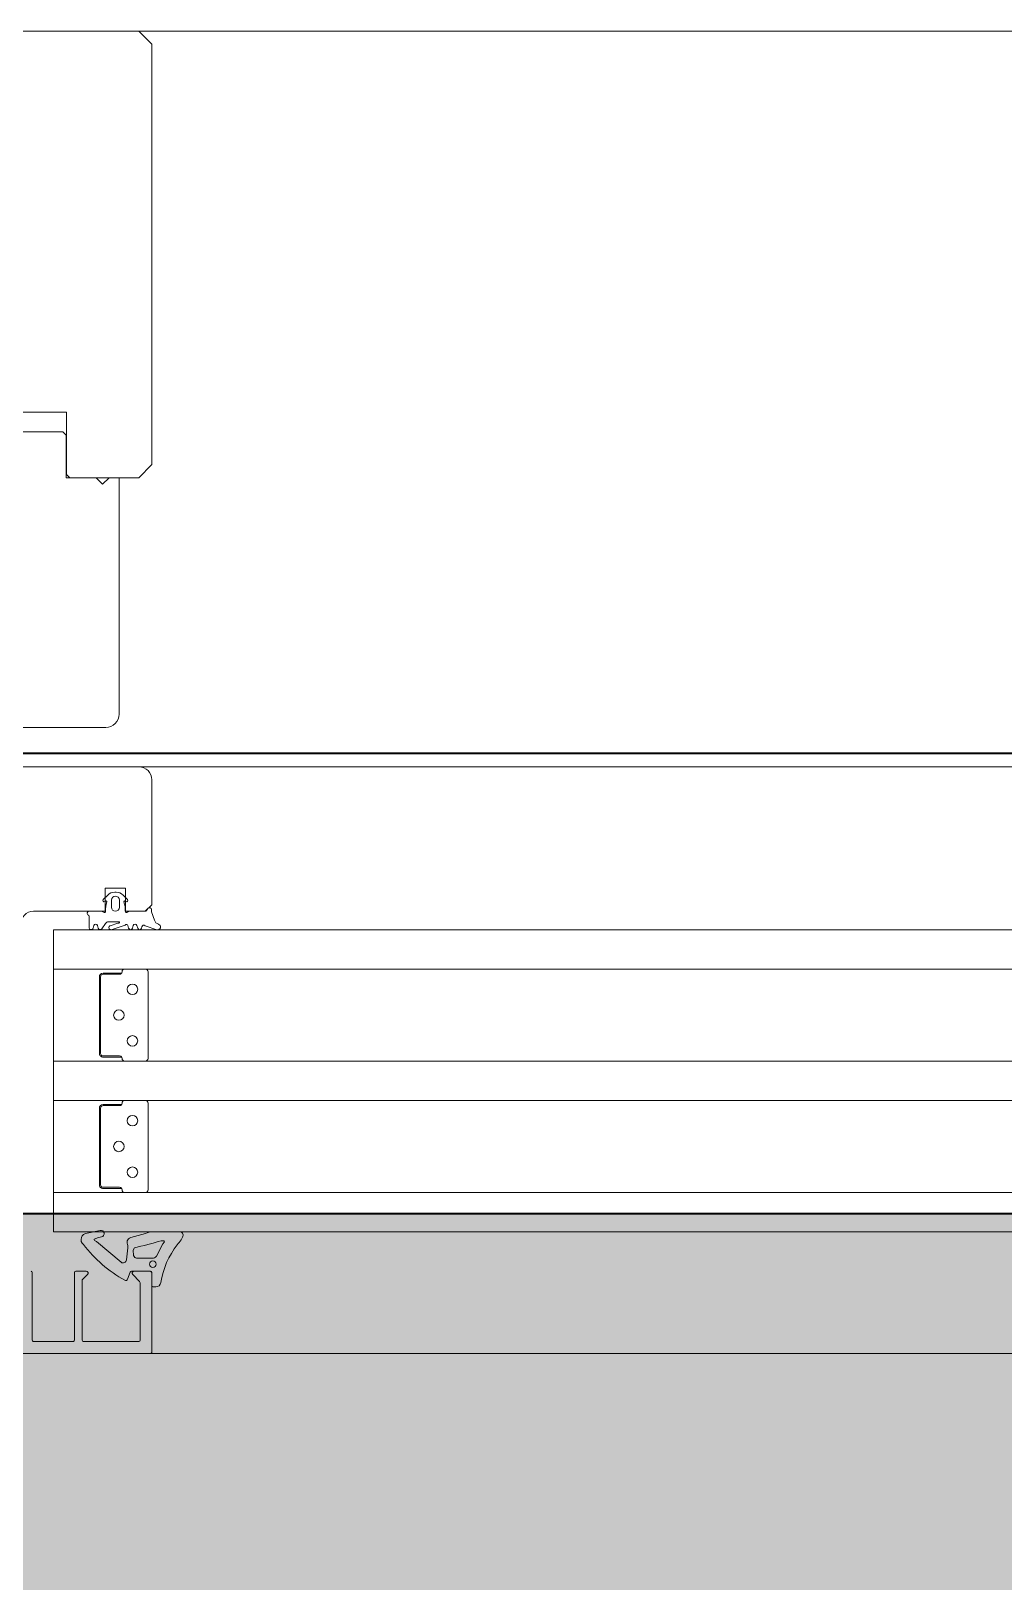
# Model space of a CAD drawing. Header units: metres. Extents: x 0.003 to 0.843, y 0.003 to 0.597.
# Drawn here: x 0.423292 to 0.426254, y 0.161475 to 0.166197 of the extents above; entities that cross this region are included whole.
import ezdxf

# ---------------------------------------------------------------- set-up
doc = ezdxf.new("R2010")
doc.units = ezdxf.units.M
for name, pattern in [('AUSGEZOGEN', [0]), ('LINIE_23', [0.0079, 0.004, -0.0013, 0, -0.0013, 0, -0.0013]), ('STRICHLINIE', [19.049999999999997, 12.7, -6.35]), ('STRICHPUNKT', [25.4, 12.7, -6.35, 0, -6.35])]:
    doc.linetypes.add(name, pattern=pattern)
for name, color, linetype, lineweight in [('Bauachsen grob', 7, 'STRICHPUNKT', 13), ('Bodenplatte', 7, 'AUSGEZOGEN', 18), ('Decke', 7, 'AUSGEZOGEN', 35), ('Fenster', 7, 'AUSGEZOGEN', 18), ('Wand Beton bewehrt', 7, 'AUSGEZOGEN', 35)]:
    doc.layers.add(name, color=color, linetype=linetype, lineweight=lineweight)

msp = doc.modelspace()

# ---------------------------------------------------------------- hatches: boundary and pattern name
at = {"layer": 'Bodenplatte', "linetype": 'AUSGEZOGEN', "lineweight": 13}
msp.add_hatch(color=71, dxfattribs=at).paths.add_polyline_path([(0.322359992861748, 0.162597363417714), (0.322359992861748, 0.1609973634534768), (0.6343599858880052, 0.1609973634534768), (0.6343599858880052, 0.162597363417714)])

# ---------------------------------------------------------------- linework, layer by layer
at = {"layer": 'Bauachsen grob', "color": 32, "linetype": 'LINIE_23', "lineweight": 25, "true_color": 0xc36e14}
msp.add_line((0.2293999949395658, 0.1645973633730105), (0.7313199837207798, 0.1645973633730105), dxfattribs=at)
at = {"layer": 'Bodenplatte', "color": 92, "linetype": 'STRICHLINIE', "lineweight": 18}
msp.add_line((0.6343599858880052, 0.162597363417714), (0.322359992861748, 0.162597363417714), dxfattribs=at)
at = {"layer": 'Decke', "color": 92, "linetype": 'STRICHPUNKT', "lineweight": 18}
msp.add_line((0.322359992861748, 0.162597363417714), (0.6343599858880049, 0.162597363417714), dxfattribs=at)
at = {"layer": 'Fenster', "color": 7, "linetype": 'AUSGEZOGEN', "lineweight": 13}
for p, q in [((0.4222000025015152, 0.1661973570238174), (0.4236200024697737, 0.1661973594937713)), ((0.4236200024697737, 0.1661973594937713), (0.4236600025384559, 0.1661573595642417)), ((0.4236200024697737, 0.1661973594937713), (0.4543399898422014, 0.1661973552743312)), ((0.4236600025384559, 0.1661573595642417), (0.4236600047648932, 0.1648773595928538)), ((0.4234000044924005, 0.1650373591370322), (0.4232000044968711, 0.1650373587891514)), ((0.4234000048228873, 0.164847359141279), (0.4234000044924005, 0.1650373591370322)), ((0.4232110046009893, 0.1649773588096259), (0.4233890045970103, 0.1649773591192402)), ((0.4233890045970103, 0.1649773591192402), (0.423399004614181, 0.1649673591368579)), ((0.423399004614181, 0.1649673591368579), (0.4233990048403035, 0.1648373591397636)), ((0.4234100048400576, 0.1648373591588971), (0.4234000048228873, 0.164847359141279)), ((0.4236600047648932, 0.1648773595928538), (0.4236200048353635, 0.1648373595241719)), ((0.4233990048403035, 0.1648373591397636), (0.4234900048382694, 0.1648373592980493)), ((0.4236200048353635, 0.1648373595241719), (0.4234100048400576, 0.1648373591588971)), ((0.4234900048382694, 0.1648373592980493), (0.4235100048726106, 0.164817359333284)), ((0.4235100048726106, 0.164817359333284), (0.4235300048373751, 0.1648373593676256)), ((0.4235300048373751, 0.1648373593676256), (0.4235600048367046, 0.1648373594198074)), ((0.4235600048367046, 0.1648373594198074), (0.4235600060890758, 0.1641173594359021)), ((0.4235200061595462, 0.1640773593672198), (0.4230515721370102, 0.1640773585524239)), ((0.4228300063813965, 0.1639573568283986), (0.4236200063569608, 0.1639573582043413)), ((0.452840015715005, 0.1639573584822392), (0.4236200063569487, 0.1639573653107483)), ((0.4236600064257201, 0.1639173582750864), (0.4236600070895782, 0.1635373582834923)), ((0.4235800070041637, 0.1635873581428496), (0.4235180070055496, 0.1635873580347184)), ((0.4235180070055496, 0.1635873580347184), (0.4235180071276336, 0.163517358036283)), ((0.4235467447516008, 0.163575387810407), (0.4235512693004273, 0.1635753846078724)), ((0.4235800071262475, 0.1635173581444142), (0.4235800070041637, 0.1635873581428496)), ((0.4235121534950977, 0.1635531910421592), (0.4235255292883437, 0.1635665846515722)), ((0.4235199847936997, 0.1635486355279478), (0.4235169860296037, 0.1635469017276387)), ((0.4235370125964319, 0.1635293921309162), (0.4235370273567501, 0.1635515253042186)), ((0.4235610232398762, 0.1635513799584965), (0.4235610091730229, 0.1635293767896569)), ((0.4235724770569285, 0.1635665847310175), (0.4235858528955043, 0.1635531911668736)), ((0.4235810203822838, 0.1635469018359977), (0.4235780216123195, 0.1635486356261577)), ((0.4236600070895782, 0.1635373582834923), (0.4236400071249065, 0.1635173582490575)), ((0.4236440227054679, 0.1635199167951423), (0.4236480921954968, 0.1635257286507299)), ((0.4236590071134083, 0.1635222882741096), (0.4236590071167119, 0.1635203359271796)), ((0.4235180071276336, 0.163517358036283), (0.4233000071325064, 0.1635173576560787)), ((0.4234690069196164, 0.1635173579453963), (0.4235052135472804, 0.1635173580206638)), ((0.4234690072092891, 0.1634673579511805), (0.4234690071516607, 0.1635021927052885)), ((0.4235192660863236, 0.1634803580432154), (0.4235077191080843, 0.1634643580167558)), ((0.4235582298112579, 0.1634853581090384), (0.4235279263317067, 0.1634853580577592)), ((0.4235357128649042, 0.1634742541244246), (0.4235531494872098, 0.1634804368266087)), ((0.4236400071249065, 0.1635173582490575), (0.4235800071262475, 0.1635173581444142)), ((0.4235927929645949, 0.163517358168866), (0.4236391077972242, 0.163517358245269)), ((0.4236590071167119, 0.1635203359271796), (0.4236590071200085, 0.1635183878331245)), ((0.4236591633530666, 0.1635158928893307), (0.4236683216276415, 0.163489978395839)), ((0.4236798444267266, 0.1634779854772701), (0.4236851938382912, 0.1634745317166217)), ((0.4233600072302812, 0.1634613577622813), (0.4233600074390099, 0.1633413577649635)), ((0.4233600072302883, 0.1634613537177788), (0.4531000266424965, 0.1634613477937779)), ((0.423482969514044, 0.1634738915231478), (0.423480802766611, 0.1634658050569047)), ((0.423496727398501, 0.1634658050838525), (0.4234945606237003, 0.1634738915427625)), ((0.4235788747761824, 0.1634749111062693), (0.4235358844372494, 0.1634613580671767)), ((0.4235892087350467, 0.1634658052456567), (0.423587041960246, 0.1634738917045661)), ((0.423602966592136, 0.1634738917315135), (0.4236007998447032, 0.1634658052652708)), ((0.4236167244765935, 0.1634658052922187), (0.4236145577017925, 0.1634738917511281)), ((0.4236295461742358, 0.1634703979598072), (0.4236283155862499, 0.1634658053118333)), ((0.4236747197321742, 0.1634613583082537), (0.423639316852238, 0.1634733393200609)), ((0.4233600079260429, 0.163061357771223), (0.4233600074390099, 0.1633413577649635)), ((0.4531000268512249, 0.1633413477964605), (0.4233600074390169, 0.1633413537204615)), ((0.4235692074479008, 0.1633335581290217), (0.4235692074479008, 0.1633335581290217)), ((0.4236406074327374, 0.1633413582530407), (0.4235770074341591, 0.1633413581424147)), ((0.4236484079060288, 0.1630691582726927), (0.4236484074461304, 0.1633335582667824)), ((0.4235000074767563, 0.1633178580090057), (0.4235000078820374, 0.1630848580142143)), ((0.4235036074766757, 0.1633178580152677), (0.4235036078819571, 0.1630848580204761)), ((0.4235036078819571, 0.1630848580204761), (0.4235036074766757, 0.1633178580152677)), ((0.4235678074554117, 0.1633292581266824), (0.4235114074566724, 0.1633292580285798)), ((0.4235614074618164, 0.1633256581156311), (0.4235114074629341, 0.1633256580286607)), ((0.4235114074629341, 0.1633256580286607), (0.4235614074618164, 0.1633256581156311)), ((0.4235678074558615, 0.1633289994273269), (0.4235678074554117, 0.1633292581266824)), ((0.4233600081347715, 0.1629413577739056), (0.4233600079260429, 0.163061357771223)), ((0.4531000273382581, 0.1630613478027199), (0.4233600079260499, 0.16306135372672)), ((0.42351140789535, 0.1630770580342173), (0.4235614078942325, 0.1630770581211878)), ((0.4235614078942325, 0.1630770581211878), (0.42351140789535, 0.1630770580342173)), ((0.423511407901612, 0.1630734580342983), (0.4235678079003513, 0.1630734581324005)), ((0.4235678079003513, 0.1630734581324005), (0.4235678078999011, 0.1630737168317569)), ((0.4235692079076255, 0.16306925813493), (0.4235692079076255, 0.16306925813493)), ((0.4235770079211922, 0.1630613581486737), (0.4236406079197707, 0.1630613582592996)), ((0.4233600086218047, 0.1626613577801641), (0.4233600081347715, 0.1629413577739056)), ((0.4233600081347786, 0.1629413537294027), (0.4531000275469867, 0.1629413478054021)), ((0.423500008172518, 0.1629178580179473), (0.4235000085777993, 0.1626848580231554)), ((0.4235036081724375, 0.1629178580242092), (0.4235036085777187, 0.1626848580294173)), ((0.4235036085777187, 0.1626848580294173), (0.4235036081724375, 0.1629178580242092)), ((0.4235678081511733, 0.162929258135624), (0.423511408152434, 0.1629292580375218)), ((0.4235614081575782, 0.1629256581245723), (0.4235114081586958, 0.1629256580376023)), ((0.4235114081586958, 0.1629256580376023), (0.4235614081575782, 0.1629256581245723)), ((0.4235678081516233, 0.1629289994362676), (0.4235678081511733, 0.162929258135624)), ((0.4235692081436624, 0.1629335581379628), (0.4235692081436624, 0.1629335581379628)), ((0.423640608128499, 0.1629413582619818), (0.4235770081299207, 0.162941358151356)), ((0.4236484086017907, 0.1626691582816339), (0.423648408141892, 0.1629335582757235)), ((0.4235114085911117, 0.162677058043159), (0.4235614085899941, 0.1626770581301289)), ((0.4235614085899941, 0.1626770581301289), (0.4235114085911117, 0.162677058043159)), ((0.4235114085973737, 0.1626734580432399), (0.4235678085961129, 0.1626734581413416)), ((0.4235678085961129, 0.1626734581413416), (0.423567808595663, 0.1626737168406981)), ((0.4233600088305332, 0.1625413577828463), (0.4233600086218047, 0.1626613577801641)), ((0.4531000280340198, 0.1626613478116606), (0.4233600086218116, 0.1626613537356617)), ((0.4235692086033871, 0.1626692581438706), (0.4235692086033871, 0.1626692581438706)), ((0.4235770086169538, 0.1626613581576149), (0.4236406086155324, 0.1626613582682412)), ((0.4233600088305402, 0.1625413537383438), (0.4531000282427485, 0.1625413478143433)), ((0.4235028620346198, 0.1625457191635169), (0.4234633347171221, 0.1625377727033706)), ((0.4236404497494366, 0.1625365473450957), (0.4235955076125374, 0.1625238232489174)), ((0.4237452230976833, 0.1625412623825915), (0.4236637639604354, 0.1625412622409008)), ((0.423483860357699, 0.1625167697564762), (0.4234846324297998, 0.1625188753321704)), ((0.4234853181162099, 0.1625148640507719), (0.423483860357699, 0.1625167697564762)), ((0.4234846324297998, 0.1625188753321704), (0.4234869241087034, 0.1625205921845287)), ((0.4234870703578431, 0.1625137900231262), (0.4234853181162099, 0.1625148640507719)), ((0.4234869241087034, 0.1625205921845287), (0.4234940116498564, 0.1625235397414194)), ((0.4234911616221479, 0.1625123377795594), (0.4234870703578431, 0.1625137900231262)), ((0.423566012820311, 0.1624485970835572), (0.4234911616221479, 0.1625123377795594)), ((0.4234940116498564, 0.1625235397414194), (0.4235068039078762, 0.1625261114667456)), ((0.4235871872010064, 0.1624926622836388), (0.4235829868721736, 0.1624560487181771)), ((0.4235871871883509, 0.1624999379902347), (0.4235871872010064, 0.1624926622836388)), ((0.4236068575399088, 0.162492241867205), (0.4236031245430191, 0.1624857266873087)), ((0.4236031245430191, 0.1624857266873087), (0.4236044978302209, 0.1624691405026971)), ((0.42362590438278, 0.1624975270370037), (0.4236068575399088, 0.162492241867205)), ((0.4236259229501707, 0.1624975271036574), (0.4236377364491813, 0.1624996320052305)), ((0.4236377364491813, 0.1624996320052305), (0.4236481136675484, 0.1625025028833989)), ((0.4236481136675484, 0.1625025028833989), (0.4236638609390431, 0.1625073357106676)), ((0.4236638609390431, 0.1625073357106676), (0.423679060805469, 0.1625117800409526)), ((0.4236936470895222, 0.1625044248208597), (0.4236737319906718, 0.1624669713386993)), ((0.423679060805469, 0.1625117800409526), (0.4236878456205774, 0.1625139115327147)), ((0.4236878456205774, 0.1625139115327147), (0.4236963459579115, 0.1625144445662614)), ((0.4236981129452408, 0.1625107108063017), (0.4236936470895222, 0.1625044248208597)), ((0.4236963459579115, 0.1625144445662614), (0.4236981129452408, 0.1625107108063017)), ((0.4237489700522724, 0.1625172481850741), (0.4237516318456534, 0.1625215692729762)), ((0.4236044978302209, 0.1624691405026971), (0.4236081864039487, 0.1624634654520769)), ((0.4236081864039487, 0.1624634654520769), (0.4236098967059712, 0.1624626680881911)), ((0.4236098967059712, 0.1624626680881911), (0.4236113885033413, 0.1624621211871113)), ((0.4236113885033413, 0.1624621211871113), (0.4236128381923685, 0.1624616925788396)), ((0.4236128381923685, 0.1624616925788396), (0.423613694370822, 0.1624614807925055)), ((0.423613694370822, 0.1624614807925055), (0.4236149177624227, 0.1624612514634874)), ((0.4236612480807316, 0.1624612515802124), (0.4236149177624248, 0.1624612514634874)), ((0.4232960094075322, 0.1622113576958596), (0.4232960090492152, 0.1624173576871545)), ((0.4234240098749782, 0.1624173579058211), (0.4234240102332955, 0.1622113579185048)), ((0.4234600098672159, 0.1624213579683501), (0.4234280098679314, 0.1624213579126891)), ((0.4234480099092854, 0.1623948726624281), (0.4234642525256245, 0.1624111153352716)), ((0.4234480102284915, 0.1622113579602501), (0.4234480099092854, 0.1623948726624281)), ((0.42358619588842, 0.1623972099639387), (0.4235939921885989, 0.1624186302464728)), ((0.4235977509517975, 0.1624212621264651), (0.423653385093674, 0.1624212622232354)), ((0.4236017672411763, 0.162411115582544), (0.4236222525577247, 0.1623906303372606)), ((0.4236560098628348, 0.1624213583173519), (0.4236060098639524, 0.1624213582303824)), ((0.4236600090496892, 0.1624146382902636), (0.423660009113889, 0.1623777291514917)), ((0.4236600102906387, 0.1621753583217302), (0.4236600098697029, 0.1624173583243993)), ((0.4236240099243782, 0.1623863876997253), (0.4236240102288251, 0.1622113582663856)), ((0.4236640091207575, 0.162373729158539), (0.4236715329013282, 0.1623737291716257)), ((0.4234200102403429, 0.1622073579116364), (0.4233000094144006, 0.1622073577029069)), ((0.4236200102358719, 0.1622073582595176), (0.4234520102353596, 0.1622073579672974)), ((0.4221640091905498, 0.1621713557196686), (0.423656010297686, 0.1621713583148617)), ((0.423656010297686, 0.1621713583148617), (0.452804028060165, 0.1621713513611308))]:
    msp.add_line(p, q, dxfattribs=at)
for centre, radius in [((0.4236008075406003, 0.163279858185187), 1.599999964237213e-05), ((0.4235596076780645, 0.1632013581152782), 1.599999964237213e-05), ((0.4236008078136868, 0.1631228581886962), 1.599999964237213e-05), ((0.4236008082363623, 0.1628798581941282), 1.599999964237213e-05), ((0.4235596083738264, 0.1628013581242194), 1.599999964237213e-05), ((0.4236008085094485, 0.1627228581976378), 1.599999964237213e-05), ((0.4236626465904935, 0.1624428061230656), 9.951991738439431e-06)]:
    msp.add_circle(centre, radius, dxfattribs=at)
for centre, radius, start, end in [((0.4235200060899699, 0.1641173593663256), 3.999999910593031e-05, 270.0000996605363, 9.966138939567454e-05), ((0.4236200064266142, 0.1639173582052353), 3.999999910593031e-05, 0.0001000519264494838, 90.0000997711401), ((0.4235467643648501, 0.1635453745103541), 3.001330646088998e-05, 90.03744194236627, 135.0336595428435), ((0.4235512497958706, 0.1635453822525551), 3.000236165644153e-05, 44.96653436979164, 89.96275197018093), ((0.4235149834809736, 0.1635503642747917), 3.99992922509277e-06, 135.0325994353055, 300.0427492721367), ((0.423599123567295, 0.1635213622606597), 8.021383202948762e-05, 161.7764378378243, 182.7210514083743), ((0.4235209862449474, 0.163546904602112), 1.999752196213104e-06, 346.7770126614579, 120.0521256811223), ((0.4235490109262356, 0.1635294493866876), 1.19984664144861e-05, 180.2734121512441, 359.6533282909651), ((0.4235490249068908, 0.1635513880094608), 1.19983356861564e-05, 359.9615541390269, 179.3443605815428), ((0.4235770201669303, 0.1635469046969337), 1.999752196179999e-06, 59.94806823181138, 193.2231812517164), ((0.4234988829310287, 0.1635213620910321), 8.021383202929641e-05, 357.2798179767179, 18.22375607454993), ((0.423583022919195, 0.1635503643899287), 3.999929225091268e-06, 239.9574446402595, 44.96759447763353), ((0.4236530071136381, 0.1635222872007366), 5.999999865903834e-06, 0.01024995320219097, 145.0000996551904), ((0.4233000072022688, 0.1634773576569723), 3.999999910593031e-05, 90.0000999271463, 179.9999000756513), ((0.4234690069320894, 0.1635113579455296), 5.999999865884709e-06, 90.00011910806485, 246.4231941597097), ((0.4234650071517498, 0.1635021926985195), 3.999999910624642e-06, 9.695876946011851e-05, 66.42319415924595), ((0.4234887650714997, 0.1634723386187187), 5.999999865885807e-06, 15.00009695645372, 165.0000969561638), ((0.4235052135642026, 0.1635073580208873), 9.99999977651897e-06, 45.62234219283943, 90.00009695634914), ((0.4235150048411874, 0.1635173643463417), 3.999845012336787e-06, 225.6223425232417, 2.721051739152939), ((0.4235279263486288, 0.1634753580579817), 9.99999977642802e-06, 90.00009695634914, 150.0000969567086), ((0.4235577244027962, 0.1634702083542988), 1.120497650215132e-05, 81.47915525648196, 114.0976605986503), ((0.4235593776073129, 0.1634834857821856), 2.196142897805106e-06, 270.1833570918308, 121.5096249558546), ((0.4235827470681472, 0.1634727085236681), 4.454886662578359e-06, 15.40211434109612, 150.3685246826863), ((0.423583001670609, 0.1635173644614328), 3.999845071054932e-06, 177.2655964153486, 314.377851719365), ((0.4235927929815168, 0.1635073581690894), 9.999999776539724e-06, 90.00009695603109, 134.377851719703), ((0.4236087621495919, 0.163472338827085), 5.99999986592597e-06, 15.00009695631653, 165.0000969564198), ((0.4236391077873263, 0.1635233582451346), 5.999999865911401e-06, 270.0000945170756, 325.0000996547562), ((0.4236790071195621, 0.1635183878669681), 1.999999955336422e-05, 179.9999030412305, 187.1662544257556), ((0.4236846575854239, 0.1634941419746896), 1.685819994912878e-05, 194.2986675815046, 253.4107559553387), ((0.4234750072091548, 0.1634673579613335), 5.999999865896486e-06, 179.9999030449896, 345.000096956045), ((0.4235025229507013, 0.1634673580078956), 5.999999865883178e-06, 195.0000969561977, 330.0000969564085), ((0.4235354903240092, 0.1634678019937409), 6.455967380041497e-06, 88.02459031159934, 273.4998742778613), ((0.4235950042872473, 0.1634673581696997), 5.999999865885973e-06, 195.0000969564537, 345.0000969565569), ((0.4236225200287937, 0.1634673582162617), 5.999999865885973e-06, 195.0000969561977, 345.0000969565569), ((0.4236353417316919, 0.163468845055378), 5.99999986588132e-06, 48.50764522817705, 165.000096956045), ((0.42367754225712, 0.1634698647907493), 8.962527072123658e-06, 251.6437063673999, 31.38025137819828), ((0.4235614074482489, 0.1633334581154562), 7.79999982566353e-06, 270.0000996602366, 9.9657732298288e-05), ((0.4235770074477264, 0.1633335581425885), 7.79999982566296e-06, 90.0000996602366, 179.9999003422677), ((0.4236406074463047, 0.1633335582532145), 7.79999982566296e-06, 9.9657732298288e-05, 90.0000996602366), ((0.4235114074765014, 0.1633178580288344), 1.139999974518432e-05, 90.00009966045121, 179.9999003386106), ((0.4235114074765014, 0.1633178580288344), 7.79999982566296e-06, 90.00009966064437, 179.9999003422677), ((0.4235114074765014, 0.1633178580288344), 7.799999825653867e-06, 90.00009966064437, 179.9999003422677), ((0.4235614074482489, 0.1633334581154562), 7.79999982566296e-06, 270.0000996602366, 325.1362617058699), ((0.4235114078817827, 0.163084858034043), 1.139999974518432e-05, 179.9999003386106, 270.0000996604512), ((0.4235114078817827, 0.163084858034043), 7.799999825653867e-06, 179.9999003422677, 270.0000996602366), ((0.4235114078817827, 0.163084858034043), 7.79999982566296e-06, 179.9999003422677, 270.0000996602366), ((0.4235614079077998, 0.1630692581213616), 7.79999982566296e-06, 9.9657732298288e-05, 90.0000996602366), ((0.4235614079077998, 0.1630692581213616), 7.79999982566325e-06, 34.86393761469308, 90.00009966064437), ((0.4235770079076248, 0.1630691581484984), 7.79999982566296e-06, 179.9999003422677, 270.0000996606444), ((0.4236406079062032, 0.1630691582591252), 7.79999982566296e-06, 270.0000996602366, 9.9657732298288e-05), ((0.423511408172263, 0.1629178580377765), 1.139999974518432e-05, 90.00009966045121, 179.9999003386106), ((0.423511408172263, 0.1629178580377765), 7.79999982566296e-06, 90.00009966064437, 179.9999003422677), ((0.423511408172263, 0.1629178580377765), 7.799999825653867e-06, 90.00009966064437, 179.9999003422677), ((0.4235614081440109, 0.1629334581243974), 7.79999982566353e-06, 270.0000996606444, 9.9657732298288e-05), ((0.4235614081440109, 0.1629334581243974), 7.79999982566296e-06, 270.0000996606444, 325.1362617062703), ((0.4235770081434881, 0.1629335581515302), 7.79999982566296e-06, 90.00009966064437, 179.9999003422677), ((0.4236406081420664, 0.162933558262156), 7.79999982566296e-06, 9.9657732298288e-05, 90.00009966064437), ((0.4235114085775443, 0.1626848580429845), 1.139999974518432e-05, 179.9999003386106, 270.0000996604512), ((0.4235114085775443, 0.1626848580429845), 7.799999825653867e-06, 179.9999003422677, 270.0000996606444), ((0.4235114085775443, 0.1626848580429845), 7.79999982566296e-06, 179.9999003422677, 270.0000996606444), ((0.4235614086035614, 0.1626692581303036), 7.799999825644771e-06, 9.9657732298288e-05, 90.00009966064437), ((0.4235614086035614, 0.1626692581303036), 7.79999982566325e-06, 34.86393761469308, 90.00009966064437), ((0.4235770086033868, 0.1626691581574395), 7.79999982566296e-06, 179.9999003422677, 270.0000996602366), ((0.4236406086019651, 0.1626691582680664), 7.79999982566296e-06, 270.0000996602366, 9.9657732298288e-05), ((0.4234643855290773, 0.1625178003252794), 2.000000230956683e-05, 93.01174090122402, 229.8574028992983), ((0.4235048329655904, 0.1625359153139933), 1.000000171806752e-05, 281.3670866553493, 101.3670205276759), ((0.4236637641431289, 0.1624812618486334), 6.000039226772654e-05, 90.00017445811473, 112.8655926175701), ((0.4237452231150771, 0.1625312623828145), 9.99999977648474e-06, 340.974295692875, 90.00009966045678), ((0.4237809023042741, 0.1627579842522177), 0.0004168665193343188, 217.7951896515281, 240.768814724238), ((0.4235997139886257, 0.1625089661205706), 1.544110949683923e-05, 105.8079710488083, 215.7804893138462), ((0.4239342593852564, 0.1623484073507861), 0.000249961633308081, 142.0488377635548, 171.1541477385095), ((0.423675412231421, 0.1625625598577635), 8.639386951827377e-05, 315.6166250434745, 328.3668996146741), ((0.4237240360343837, 0.1625385683133685), 3.241135871724434e-05, 328.3668996147353, 340.9742956928817), ((0.4235717761292596, 0.1624585272460444), 1.14814570972573e-05, 239.869799699785, 347.5332952414743), ((0.4236615663608009, 0.1624770404361143), 1.579206360546857e-05, 268.8451579255616, 320.3865447919645), ((0.4232920090493046, 0.1624173576801972), 3.999999910607584e-06, 9.966138939567454e-05, 90.00009966188803), ((0.4234280098748888, 0.1624173579127786), 3.999999910534824e-06, 90.00009966029776, 179.9999003386106), ((0.4234600098776524, 0.1624153579684834), 5.999999865882602e-06, 315.0000996606996, 90.00009966109289), ((0.4235805577290081, 0.1623992620742765), 5.999999865888936e-06, 237.4771678805768, 340.0001064603197), ((0.4235977509570778, 0.1624172621717652), 3.999996110593223e-06, 90.00005606130648, 160.0000691399615), ((0.4236060098743887, 0.1624153582305157), 5.999999865802236e-06, 90.00009965897253, 225.0000996616367), ((0.423618009924512, 0.1623863876892878), 5.999999865899484e-06, 9.966138939567454e-05, 45.00009966107445), ((0.4236533851051959, 0.1624146382787416), 6.623944493432684e-06, 9.966138939567454e-05, 90.00005606110712), ((0.4236560098697921, 0.162417358317441), 3.999999910598488e-06, 9.966138939567454e-05, 90.00009966029776), ((0.4236640091137998, 0.1623777291584492), 3.999999910603035e-06, 179.9999003386106, 270.0000996610929), ((0.423671532873498, 0.1623897291712673), 1.599999964237576e-05, 270.0000996604965, 349.6172779762131), ((0.423300009407443, 0.1622113577028162), 3.999999910571204e-06, 179.9999003386106, 270.0000996602978), ((0.423420010233385, 0.1622113579115466), 3.999999910616679e-06, 270.0000996602978, 9.966138939567454e-05), ((0.4234520102284021, 0.1622113579672072), 3.999999910516634e-06, 179.999900345925, 270.0000996610929), ((0.4236200102289143, 0.1622113582594279), 3.999999910675796e-06, 270.000099661888, 9.966138939567454e-05), ((0.4236560102907281, 0.1621753583147719), 3.999999910534824e-06, 270.0000996602978, 9.966138939567454e-05)]:
    msp.add_arc(centre, radius, start, end, dxfattribs=at)
at = {"layer": 'Wand Beton bewehrt', "color": 180, "linetype": 'STRICHPUNKT', "lineweight": 35}
for p, q in [((0.4558599898777907, 0.1639973633864183), (0.3899599913507703, 0.1639973633864183)), ((0.3922599912993612, 0.1625973634177109), (0.4535599899291995, 0.1625973634177109))]:
    msp.add_line(p, q, dxfattribs=at)

doc.saveas('drawing.dxf')
